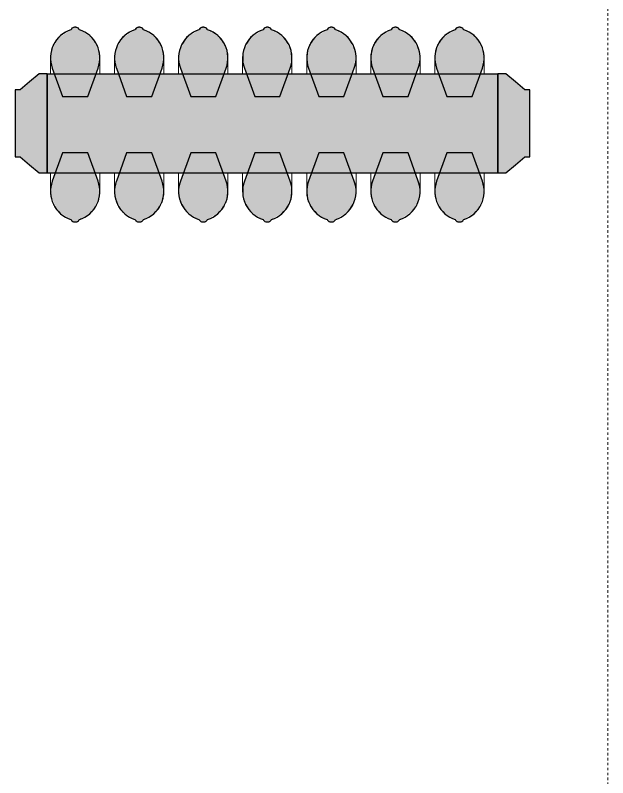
# Model space of a CAD drawing. Header units: inches. Extents: x -1287 to 1590, y -3558 to 989.
# Drawn here: x -94.86 to -64.8, y 504.33 to 542.98 of the extents above; entities that cross this region are included whole.
import ezdxf

# ---------------------------------------------------------------- set-up
doc = ezdxf.new("R2010")
doc.units = ezdxf.units.IN
doc.header["$MEASUREMENT"] = 0
doc.linetypes.add('Dash_2_', pattern=[0.25, 0.125, -0.125])
doc.layers.add('A-GENM', color=13, linetype='Continuous', lineweight=9)
doc.layers.add('G-ANNO-SYMB', color=111, linetype='Continuous', lineweight=9)

# ---------------------------------------------------------------- blocks, each defined once
blk = doc.blocks.new('Cast_Iron_Radiator_8182 - Cast_Iron_Radiator_8182-V46-1st Floor Construction')
at = {"layer": 'A-GENM'}
h = blk.add_hatch(color=7, dxfattribs=at)
h.paths.add_polyline_path([(-4.524, -3.66), (-4.589, -2.87), (-5.111, -1.435), (-6.389, -1.435), (-6.911, -2.87), (-6.976, -3.66), (-6.629, -4.372), (-5.943, -4.848), (-5.876, -4.91), (-5.713, -4.933), (-5.624, -4.91), (-5.532, -4.809), (-4.871, -4.372), (-4.645, -3.909)], flags=0)
h.paths.add_polyline_path([(-4.524, 3.66), (-4.871, 4.372), (-5.557, 4.848), (-5.624, 4.91), (-5.787, 4.933), (-5.876, 4.91), (-5.968, 4.809), (-6.629, 4.372), (-6.976, 3.66), (-6.911, 2.87), (-6.389, 1.435), (-5.111, 1.435), (-4.589, 2.87)], flags=0)
h = blk.add_hatch(color=7, dxfattribs=at)
h.paths.add_polyline_path([(-1.274, 3.66), (-1.621, 4.372), (-2.307, 4.848), (-2.374, 4.91), (-2.537, 4.933), (-2.626, 4.91), (-2.718, 4.809), (-3.379, 4.372), (-3.726, 3.66), (-3.661, 2.87), (-3.139, 1.435), (-1.861, 1.435), (-1.339, 2.87)], flags=0)
h.paths.add_polyline_path([(-1.274, -3.66), (-1.339, -2.87), (-1.861, -1.435), (-3.139, -1.435), (-3.661, -2.87), (-3.726, -3.66), (-3.379, -4.372), (-2.693, -4.848), (-2.626, -4.91), (-2.463, -4.933), (-2.374, -4.91), (-2.282, -4.809), (-1.621, -4.372), (-1.395, -3.909)], flags=0)
h = blk.add_hatch(color=7, dxfattribs=at)
h.paths.add_polyline_path([(1.976, -3.66), (1.911, -2.87), (1.389, -1.435), (0.111, -1.435), (-0.411, -2.87), (-0.476, -3.66), (-0.129, -4.372), (0.557, -4.848), (0.624, -4.91), (0.787, -4.933), (0.876, -4.91), (0.968, -4.809), (1.629, -4.372), (1.855, -3.909)], flags=0)
h.paths.add_polyline_path([(1.976, 3.66), (1.629, 4.372), (0.943, 4.848), (0.876, 4.91), (0.713, 4.933), (0.624, 4.91), (0.532, 4.809), (-0.129, 4.372), (-0.476, 3.66), (-0.411, 2.87), (0.111, 1.435), (1.389, 1.435), (1.911, 2.87)], flags=0)
h = blk.add_hatch(color=7, dxfattribs=at)
h.paths.add_polyline_path([(5.226, -3.66), (5.161, -2.87), (4.639, -1.435), (3.361, -1.435), (2.839, -2.87), (2.774, -3.66), (3.121, -4.372), (3.807, -4.848), (3.874, -4.91), (4.037, -4.933), (4.126, -4.91), (4.218, -4.809), (4.879, -4.372), (5.105, -3.909)], flags=0)
h.paths.add_polyline_path([(5.226, 3.66), (4.879, 4.372), (4.193, 4.848), (4.126, 4.91), (3.963, 4.933), (3.874, 4.91), (3.782, 4.809), (3.121, 4.372), (2.774, 3.66), (2.839, 2.87), (3.361, 1.435), (4.639, 1.435), (5.161, 2.87)], flags=0)
h = blk.add_hatch(color=7, dxfattribs=at)
h.paths.add_polyline_path([(8.476, -3.66), (8.411, -2.87), (7.889, -1.435), (6.611, -1.435), (6.089, -2.87), (6.024, -3.66), (6.371, -4.372), (7.057, -4.848), (7.124, -4.91), (7.287, -4.933), (7.376, -4.91), (7.468, -4.809), (8.129, -4.372), (8.355, -3.909)], flags=0)
h.paths.add_polyline_path([(8.476, 3.66), (8.129, 4.372), (7.443, 4.848), (7.376, 4.91), (7.213, 4.933), (7.124, 4.91), (7.032, 4.809), (6.371, 4.372), (6.024, 3.66), (6.089, 2.87), (6.611, 1.435), (7.889, 1.435), (8.411, 2.87)], flags=0)
h = blk.add_hatch(color=7, dxfattribs=at)
h.paths.add_polyline_path([(11.726, 3.66), (11.379, 4.372), (10.693, 4.848), (10.626, 4.91), (10.463, 4.933), (10.374, 4.91), (10.282, 4.809), (9.621, 4.372), (9.274, 3.66), (9.339, 2.87), (9.861, 1.435), (11.139, 1.435), (11.661, 2.87)], flags=0)
h.paths.add_polyline_path([(11.726, -3.66), (11.661, -2.87), (11.139, -1.435), (9.861, -1.435), (9.339, -2.87), (9.274, -3.66), (9.621, -4.372), (10.307, -4.848), (10.374, -4.91), (10.537, -4.933), (10.626, -4.91), (10.718, -4.809), (11.379, -4.372), (11.605, -3.909)], flags=0)
h = blk.add_hatch(color=7, dxfattribs=at)
h.paths.add_polyline_path([(14.976, -3.66), (14.911, -2.87), (14.389, -1.435), (13.111, -1.435), (12.589, -2.87), (12.524, -3.66), (12.871, -4.372), (13.557, -4.848), (13.624, -4.91), (13.787, -4.933), (13.876, -4.91), (13.968, -4.809), (14.629, -4.372), (14.855, -3.909)], flags=0)
h.paths.add_polyline_path([(14.976, 3.66), (14.629, 4.372), (13.943, 4.848), (13.876, 4.91), (13.713, 4.933), (13.624, 4.91), (13.532, 4.809), (12.871, 4.372), (12.524, 3.66), (12.589, 2.87), (13.111, 1.435), (14.389, 1.435), (14.911, 2.87)], flags=0)
for points in [[(-7.179, 2.574), (-7.584, 2.574), (-8.542, 1.77), (-8.792, 1.77), (-8.792, -1.634), (-8.542, -1.634), (-7.584, -2.438), (-7.179, -2.438)], [(15.702, -2.438), (15.702, 2.561), (-7.179, 2.561), (-7.179, -2.438), (11.735, -2.438)], [(17.314, -1.634), (17.314, 1.77), (17.064, 1.77), (16.106, 2.574), (15.702, 2.574), (15.702, -2.438), (16.106, -2.438), (17.064, -1.634)]]:
    blk.add_hatch(color=7, dxfattribs=at).paths.add_polyline_path(points, flags=0)
at = {"layer": 'A-GENM', "color": 8, "lineweight": 30}
for p, q in [((-5.943, 4.848), (-5.968, 4.809)), ((-5.713, 4.933), (-5.787, 4.933)), ((-5.532, 4.809), (-5.557, 4.848)), ((-2.693, 4.848), (-2.718, 4.809)), ((-2.463, 4.933), (-2.537, 4.933)), ((-2.282, 4.809), (-2.307, 4.848)), ((0.557, 4.848), (0.532, 4.809)), ((0.787, 4.933), (0.713, 4.933)), ((0.968, 4.809), (0.943, 4.848)), ((3.807, 4.848), (3.782, 4.809)), ((4.037, 4.933), (3.963, 4.933)), ((4.218, 4.809), (4.193, 4.848)), ((7.057, 4.848), (7.032, 4.809)), ((7.287, 4.933), (7.213, 4.933)), ((7.468, 4.809), (7.443, 4.848)), ((10.307, 4.848), (10.282, 4.809)), ((10.537, 4.933), (10.463, 4.933)), ((10.718, 4.809), (10.693, 4.848)), ((13.557, 4.848), (13.532, 4.809)), ((13.787, 4.933), (13.713, 4.933)), ((13.968, 4.809), (13.943, 4.848)), ((-6.911, 2.87), (-6.389, 1.435)), ((-5.111, 1.435), (-4.589, 2.87)), ((-3.661, 2.87), (-3.139, 1.435)), ((-1.861, 1.435), (-1.339, 2.87)), ((-0.411, 2.87), (0.111, 1.435)), ((1.389, 1.435), (1.911, 2.87)), ((2.839, 2.87), (3.361, 1.435)), ((4.639, 1.435), (5.161, 2.87)), ((6.089, 2.87), (6.611, 1.435)), ((7.889, 1.435), (8.411, 2.87)), ((9.339, 2.87), (9.861, 1.435)), ((11.139, 1.435), (11.661, 2.87)), ((12.589, 2.87), (13.111, 1.435)), ((14.389, 1.435), (14.911, 2.87)), ((-7.179, 2.574), (-7.584, 2.574)), ((-7.179, -2.438), (-7.179, 2.574)), ((15.702, 2.561), (-7.179, 2.561)), ((-7.179, 2.561), (-7.179, -2.438)), ((16.106, 2.574), (15.702, 2.574)), ((15.702, 2.574), (15.702, -2.438)), ((15.702, -2.438), (15.702, 2.561)), ((-8.542, 1.77), (-8.792, 1.77)), ((-8.792, 1.77), (-8.792, -1.634)), ((17.314, 1.77), (17.064, 1.77)), ((17.314, -1.634), (17.314, 1.77)), ((-6.389, 1.435), (-5.111, 1.435)), ((-3.139, 1.435), (-1.861, 1.435)), ((0.111, 1.435), (1.389, 1.435)), ((3.361, 1.435), (4.639, 1.435)), ((6.611, 1.435), (7.889, 1.435)), ((9.861, 1.435), (11.139, 1.435)), ((13.111, 1.435), (14.389, 1.435)), ((-6.389, -1.435), (-6.911, -2.87)), ((-5.111, -1.435), (-6.389, -1.435)), ((-4.589, -2.87), (-5.111, -1.435)), ((-3.139, -1.435), (-3.661, -2.87)), ((-1.861, -1.435), (-3.139, -1.435)), ((-1.339, -2.87), (-1.861, -1.435)), ((0.111, -1.435), (-0.411, -2.87)), ((1.389, -1.435), (0.111, -1.435)), ((1.911, -2.87), (1.389, -1.435)), ((3.361, -1.435), (2.839, -2.87)), ((4.639, -1.435), (3.361, -1.435)), ((5.161, -2.87), (4.639, -1.435)), ((6.611, -1.435), (6.089, -2.87)), ((7.889, -1.435), (6.611, -1.435)), ((8.411, -2.87), (7.889, -1.435)), ((9.861, -1.435), (9.339, -2.87)), ((11.139, -1.435), (9.861, -1.435)), ((11.661, -2.87), (11.139, -1.435)), ((13.111, -1.435), (12.589, -2.87)), ((14.389, -1.435), (13.111, -1.435)), ((14.911, -2.87), (14.389, -1.435)), ((-8.792, -1.634), (-8.542, -1.634)), ((17.064, -1.634), (17.314, -1.634)), ((-7.584, -2.438), (-7.179, -2.438)), ((-7.179, -2.438), (15.702, -2.438)), ((15.702, -2.438), (16.106, -2.438)), ((-5.968, -4.809), (-5.943, -4.848)), ((-5.787, -4.933), (-5.713, -4.933)), ((-5.557, -4.848), (-5.532, -4.809)), ((-2.718, -4.809), (-2.693, -4.848)), ((-2.537, -4.933), (-2.463, -4.933)), ((-2.307, -4.848), (-2.282, -4.809)), ((0.532, -4.809), (0.557, -4.848)), ((0.713, -4.933), (0.787, -4.933)), ((0.943, -4.848), (0.968, -4.809)), ((3.782, -4.809), (3.807, -4.848)), ((3.963, -4.933), (4.037, -4.933)), ((4.193, -4.848), (4.218, -4.809)), ((7.032, -4.809), (7.057, -4.848)), ((7.213, -4.933), (7.287, -4.933)), ((7.443, -4.848), (7.468, -4.809)), ((10.282, -4.809), (10.307, -4.848)), ((10.463, -4.933), (10.537, -4.933)), ((10.693, -4.848), (10.718, -4.809)), ((13.532, -4.809), (13.557, -4.848)), ((13.713, -4.933), (13.787, -4.933)), ((13.943, -4.848), (13.968, -4.809))]:
    blk.add_line(p, q, dxfattribs=at)
at = {"layer": 'A-GENM', "flags": 128}
for points in [[(-7.002, 3.383), (-7.001, 3.443), (-6.997, 3.503), (-6.991, 3.563), (-6.983, 3.622), (-6.972, 3.681), (-6.959, 3.74), (-6.943, 3.798), (-6.926, 3.855), (-6.906, 3.911), (-6.883, 3.967), (-6.859, 4.022), (-6.832, 4.076), (-6.804, 4.128), (-6.773, 4.18), (-6.74, 4.23), (-6.705, 4.279), (-6.668, 4.326), (-6.63, 4.372), (-6.589, 4.416), (-6.547, 4.459), (-6.503, 4.5), (-6.458, 4.539), (-6.411, 4.576), (-6.362, 4.612), (-6.312, 4.645), (-6.261, 4.677), (-6.209, 4.706), (-6.155, 4.733), (-6.101, 4.758), (-6.045, 4.781), (-5.989, 4.802), (-5.968, 4.809)], [(-5.943, 4.848), (-5.938, 4.854), (-5.934, 4.86), (-5.929, 4.866), (-5.925, 4.872), (-5.919, 4.877), (-5.914, 4.882), (-5.909, 4.887), (-5.903, 4.892), (-5.897, 4.896), (-5.891, 4.901), (-5.885, 4.905), (-5.878, 4.909), (-5.872, 4.912), (-5.865, 4.915), (-5.858, 4.918), (-5.851, 4.921), (-5.844, 4.924), (-5.837, 4.926), (-5.83, 4.928), (-5.823, 4.929), (-5.816, 4.93), (-5.808, 4.931), (-5.801, 4.932), (-5.793, 4.933), (-5.787, 4.933)], [(-5.713, 4.933), (-5.706, 4.932), (-5.698, 4.932), (-5.691, 4.931), (-5.683, 4.93), (-5.676, 4.929), (-5.669, 4.927), (-5.662, 4.925), (-5.655, 4.923), (-5.648, 4.921), (-5.641, 4.918), (-5.634, 4.915), (-5.627, 4.912), (-5.621, 4.908), (-5.614, 4.904), (-5.608, 4.9), (-5.602, 4.896), (-5.596, 4.891), (-5.591, 4.887), (-5.585, 4.882), (-5.58, 4.876), (-5.575, 4.871), (-5.57, 4.865), (-5.565, 4.859), (-5.561, 4.854), (-5.557, 4.848)], [(-5.532, 4.809), (-5.475, 4.789), (-5.419, 4.767), (-5.365, 4.743), (-5.311, 4.716), (-5.258, 4.688), (-5.206, 4.657), (-5.156, 4.624), (-5.107, 4.59), (-5.059, 4.553), (-5.013, 4.515), (-4.969, 4.474), (-4.926, 4.432), (-4.885, 4.389), (-4.846, 4.343), (-4.808, 4.296), (-4.773, 4.248), (-4.739, 4.198), (-4.707, 4.147), (-4.678, 4.095), (-4.651, 4.042), (-4.625, 3.987), (-4.602, 3.932), (-4.581, 3.876), (-4.563, 3.819), (-4.547, 3.761), (-4.533, 3.703), (-4.521, 3.644), (-4.512, 3.585), (-4.505, 3.525), (-4.5, 3.465), (-4.498, 3.405), (-4.498, 3.383)], [(-3.752, 3.383), (-3.751, 3.443), (-3.747, 3.503), (-3.741, 3.563), (-3.733, 3.622), (-3.722, 3.681), (-3.709, 3.74), (-3.693, 3.798), (-3.676, 3.855), (-3.656, 3.911), (-3.633, 3.967), (-3.609, 4.022), (-3.582, 4.076), (-3.554, 4.128), (-3.523, 4.18), (-3.49, 4.23), (-3.455, 4.279), (-3.418, 4.326), (-3.38, 4.372), (-3.339, 4.416), (-3.297, 4.459), (-3.253, 4.5), (-3.208, 4.539), (-3.161, 4.576), (-3.112, 4.612), (-3.062, 4.645), (-3.011, 4.677), (-2.959, 4.706), (-2.905, 4.733), (-2.851, 4.758), (-2.795, 4.781), (-2.739, 4.802), (-2.718, 4.809)], [(-2.693, 4.848), (-2.688, 4.854), (-2.684, 4.86), (-2.679, 4.866), (-2.675, 4.872), (-2.669, 4.877), (-2.664, 4.882), (-2.659, 4.887), (-2.653, 4.892), (-2.647, 4.896), (-2.641, 4.901), (-2.635, 4.905), (-2.628, 4.909), (-2.622, 4.912), (-2.615, 4.915), (-2.608, 4.918), (-2.601, 4.921), (-2.594, 4.924), (-2.587, 4.926), (-2.58, 4.928), (-2.573, 4.929), (-2.566, 4.93), (-2.558, 4.931), (-2.551, 4.932), (-2.543, 4.933), (-2.537, 4.933)], [(-2.463, 4.933), (-2.456, 4.932), (-2.448, 4.932), (-2.441, 4.931), (-2.433, 4.93), (-2.426, 4.929), (-2.419, 4.927), (-2.412, 4.925), (-2.405, 4.923), (-2.398, 4.921), (-2.391, 4.918), (-2.384, 4.915), (-2.377, 4.912), (-2.371, 4.908), (-2.364, 4.904), (-2.358, 4.9), (-2.352, 4.896), (-2.346, 4.891), (-2.341, 4.887), (-2.335, 4.882), (-2.33, 4.876), (-2.325, 4.871), (-2.32, 4.865), (-2.315, 4.859), (-2.311, 4.854), (-2.307, 4.848)], [(-2.282, 4.809), (-2.225, 4.789), (-2.169, 4.767), (-2.115, 4.743), (-2.061, 4.716), (-2.008, 4.688), (-1.956, 4.657), (-1.906, 4.624), (-1.857, 4.59), (-1.809, 4.553), (-1.763, 4.515), (-1.719, 4.474), (-1.676, 4.432), (-1.635, 4.389), (-1.596, 4.343), (-1.558, 4.296), (-1.523, 4.248), (-1.489, 4.198), (-1.457, 4.147), (-1.428, 4.095), (-1.401, 4.042), (-1.375, 3.987), (-1.352, 3.932), (-1.331, 3.876), (-1.313, 3.819), (-1.297, 3.761), (-1.283, 3.703), (-1.271, 3.644), (-1.262, 3.585), (-1.255, 3.525), (-1.25, 3.465), (-1.248, 3.405), (-1.248, 3.383)], [(-0.502, 3.383), (-0.501, 3.443), (-0.497, 3.503), (-0.491, 3.563), (-0.483, 3.622), (-0.472, 3.681), (-0.459, 3.74), (-0.443, 3.798), (-0.426, 3.855), (-0.406, 3.911), (-0.383, 3.967), (-0.359, 4.022), (-0.332, 4.076), (-0.304, 4.128), (-0.273, 4.18), (-0.24, 4.23), (-0.205, 4.279), (-0.168, 4.326), (-0.13, 4.372), (-0.089, 4.416), (-0.047, 4.459), (-0.003, 4.5), (0.042, 4.539), (0.089, 4.576), (0.138, 4.612), (0.188, 4.645), (0.239, 4.677), (0.291, 4.706), (0.345, 4.733), (0.399, 4.758), (0.455, 4.781), (0.511, 4.802), (0.532, 4.809)], [(0.557, 4.848), (0.562, 4.854), (0.566, 4.86), (0.571, 4.866), (0.575, 4.872), (0.581, 4.877), (0.586, 4.882), (0.591, 4.887), (0.597, 4.892), (0.603, 4.896), (0.609, 4.901), (0.615, 4.905), (0.622, 4.909), (0.628, 4.912), (0.635, 4.915), (0.642, 4.918), (0.649, 4.921), (0.656, 4.924), (0.663, 4.926), (0.67, 4.928), (0.677, 4.929), (0.684, 4.93), (0.692, 4.931), (0.699, 4.932), (0.707, 4.933), (0.713, 4.933)], [(0.787, 4.933), (0.794, 4.932), (0.802, 4.932), (0.809, 4.931), (0.817, 4.93), (0.824, 4.929), (0.831, 4.927), (0.838, 4.925), (0.845, 4.923), (0.852, 4.921), (0.859, 4.918), (0.866, 4.915), (0.873, 4.912), (0.879, 4.908), (0.886, 4.904), (0.892, 4.9), (0.898, 4.896), (0.904, 4.891), (0.909, 4.887), (0.915, 4.882), (0.92, 4.876), (0.925, 4.871), (0.93, 4.865), (0.935, 4.859), (0.939, 4.854), (0.943, 4.848)], [(0.968, 4.809), (1.025, 4.789), (1.081, 4.767), (1.135, 4.743), (1.189, 4.716), (1.242, 4.688), (1.294, 4.657), (1.344, 4.624), (1.393, 4.59), (1.441, 4.553), (1.487, 4.515), (1.531, 4.474), (1.574, 4.432), (1.615, 4.389), (1.654, 4.343), (1.692, 4.296), (1.727, 4.248), (1.761, 4.198), (1.793, 4.147), (1.822, 4.095), (1.849, 4.042), (1.875, 3.987), (1.898, 3.932), (1.919, 3.876), (1.937, 3.819), (1.953, 3.761), (1.967, 3.703), (1.979, 3.644), (1.988, 3.585), (1.995, 3.525), (2, 3.465), (2.002, 3.405), (2.002, 3.383)], [(2.748, 3.383), (2.749, 3.443), (2.753, 3.503), (2.759, 3.563), (2.767, 3.622), (2.778, 3.681), (2.791, 3.74), (2.807, 3.798), (2.824, 3.855), (2.844, 3.911), (2.867, 3.967), (2.891, 4.022), (2.918, 4.076), (2.946, 4.128), (2.977, 4.18), (3.01, 4.23), (3.045, 4.279), (3.082, 4.326), (3.12, 4.372), (3.161, 4.416), (3.203, 4.459), (3.247, 4.5), (3.292, 4.539), (3.339, 4.576), (3.388, 4.612), (3.438, 4.645), (3.489, 4.677), (3.541, 4.706), (3.595, 4.733), (3.649, 4.758), (3.705, 4.781), (3.761, 4.802), (3.782, 4.809)], [(3.807, 4.848), (3.812, 4.854), (3.816, 4.86), (3.821, 4.866), (3.825, 4.872), (3.831, 4.877), (3.836, 4.882), (3.841, 4.887), (3.847, 4.892), (3.853, 4.896), (3.859, 4.901), (3.865, 4.905), (3.872, 4.909), (3.878, 4.912), (3.885, 4.915), (3.892, 4.918), (3.899, 4.921), (3.906, 4.924), (3.913, 4.926), (3.92, 4.928), (3.927, 4.929), (3.934, 4.93), (3.942, 4.931), (3.949, 4.932), (3.957, 4.933), (3.963, 4.933)], [(4.037, 4.933), (4.044, 4.932), (4.052, 4.932), (4.059, 4.931), (4.067, 4.93), (4.074, 4.929), (4.081, 4.927), (4.088, 4.925), (4.095, 4.923), (4.102, 4.921), (4.109, 4.918), (4.116, 4.915), (4.123, 4.912), (4.129, 4.908), (4.136, 4.904), (4.142, 4.9), (4.148, 4.896), (4.154, 4.891), (4.159, 4.887), (4.165, 4.882), (4.17, 4.876), (4.175, 4.871), (4.18, 4.865), (4.185, 4.859), (4.189, 4.854), (4.193, 4.848)], [(4.218, 4.809), (4.275, 4.789), (4.331, 4.767), (4.385, 4.743), (4.439, 4.716), (4.492, 4.688), (4.544, 4.657), (4.594, 4.624), (4.643, 4.59), (4.691, 4.553), (4.737, 4.515), (4.781, 4.474), (4.824, 4.432), (4.865, 4.389), (4.904, 4.343), (4.942, 4.296), (4.977, 4.248), (5.011, 4.198), (5.043, 4.147), (5.072, 4.095), (5.099, 4.042), (5.125, 3.987), (5.148, 3.932), (5.169, 3.876), (5.187, 3.819), (5.203, 3.761), (5.217, 3.703), (5.229, 3.644), (5.238, 3.585), (5.245, 3.525), (5.25, 3.465), (5.252, 3.405), (5.252, 3.383)], [(5.998, 3.383), (5.999, 3.443), (6.003, 3.503), (6.009, 3.563), (6.017, 3.622), (6.028, 3.681), (6.041, 3.74), (6.057, 3.798), (6.074, 3.855), (6.094, 3.911), (6.117, 3.967), (6.141, 4.022), (6.168, 4.076), (6.196, 4.128), (6.227, 4.18), (6.26, 4.23), (6.295, 4.279), (6.332, 4.326), (6.37, 4.372), (6.411, 4.416), (6.453, 4.459), (6.497, 4.5), (6.542, 4.539), (6.589, 4.576), (6.638, 4.612), (6.688, 4.645), (6.739, 4.677), (6.791, 4.706), (6.845, 4.733), (6.899, 4.758), (6.955, 4.781), (7.011, 4.802), (7.032, 4.809)], [(7.057, 4.848), (7.062, 4.854), (7.066, 4.86), (7.071, 4.866), (7.075, 4.872), (7.081, 4.877), (7.086, 4.882), (7.091, 4.887), (7.097, 4.892), (7.103, 4.896), (7.109, 4.901), (7.115, 4.905), (7.122, 4.909), (7.128, 4.912), (7.135, 4.915), (7.142, 4.918), (7.149, 4.921), (7.156, 4.924), (7.163, 4.926), (7.17, 4.928), (7.177, 4.929), (7.184, 4.93), (7.192, 4.931), (7.199, 4.932), (7.207, 4.933), (7.213, 4.933)], [(7.287, 4.933), (7.294, 4.932), (7.302, 4.932), (7.309, 4.931), (7.317, 4.93), (7.324, 4.929), (7.331, 4.927), (7.338, 4.925), (7.345, 4.923), (7.352, 4.921), (7.359, 4.918), (7.366, 4.915), (7.373, 4.912), (7.379, 4.908), (7.386, 4.904), (7.392, 4.9), (7.398, 4.896), (7.404, 4.891), (7.409, 4.887), (7.415, 4.882), (7.42, 4.876), (7.425, 4.871), (7.43, 4.865), (7.435, 4.859), (7.439, 4.854), (7.443, 4.848)], [(7.468, 4.809), (7.525, 4.789), (7.581, 4.767), (7.635, 4.743), (7.689, 4.716), (7.742, 4.688), (7.794, 4.657), (7.844, 4.624), (7.893, 4.59), (7.941, 4.553), (7.987, 4.515), (8.031, 4.474), (8.074, 4.432), (8.115, 4.389), (8.154, 4.343), (8.192, 4.296), (8.227, 4.248), (8.261, 4.198), (8.293, 4.147), (8.322, 4.095), (8.349, 4.042), (8.375, 3.987), (8.398, 3.932), (8.419, 3.876), (8.437, 3.819), (8.453, 3.761), (8.467, 3.703), (8.479, 3.644), (8.488, 3.585), (8.495, 3.525), (8.5, 3.465), (8.502, 3.405), (8.502, 3.383)], [(9.248, 3.383), (9.249, 3.443), (9.253, 3.503), (9.259, 3.563), (9.267, 3.622), (9.278, 3.681), (9.291, 3.74), (9.307, 3.798), (9.324, 3.855), (9.344, 3.911), (9.367, 3.967), (9.391, 4.022), (9.418, 4.076), (9.446, 4.128), (9.477, 4.18), (9.51, 4.23), (9.545, 4.279), (9.582, 4.326), (9.62, 4.372), (9.661, 4.416), (9.703, 4.459), (9.747, 4.5), (9.792, 4.539), (9.839, 4.576), (9.888, 4.612), (9.938, 4.645), (9.989, 4.677), (10.041, 4.706), (10.095, 4.733), (10.149, 4.758), (10.205, 4.781), (10.261, 4.802), (10.282, 4.809)], [(10.307, 4.848), (10.312, 4.854), (10.316, 4.86), (10.321, 4.866), (10.325, 4.872), (10.331, 4.877), (10.336, 4.882), (10.341, 4.887), (10.347, 4.892), (10.353, 4.896), (10.359, 4.901), (10.365, 4.905), (10.372, 4.909), (10.378, 4.912), (10.385, 4.915), (10.392, 4.918), (10.399, 4.921), (10.406, 4.924), (10.413, 4.926), (10.42, 4.928), (10.427, 4.929), (10.434, 4.93), (10.442, 4.931), (10.449, 4.932), (10.457, 4.933), (10.463, 4.933)], [(10.537, 4.933), (10.544, 4.932), (10.552, 4.932), (10.559, 4.931), (10.567, 4.93), (10.574, 4.929), (10.581, 4.927), (10.588, 4.925), (10.595, 4.923), (10.602, 4.921), (10.609, 4.918), (10.616, 4.915), (10.623, 4.912), (10.629, 4.908), (10.636, 4.904), (10.642, 4.9), (10.648, 4.896), (10.654, 4.891), (10.659, 4.887), (10.665, 4.882), (10.67, 4.876), (10.675, 4.871), (10.68, 4.865), (10.685, 4.859), (10.689, 4.854), (10.693, 4.848)], [(10.718, 4.809), (10.775, 4.789), (10.831, 4.767), (10.885, 4.743), (10.939, 4.716), (10.992, 4.688), (11.044, 4.657), (11.094, 4.624), (11.143, 4.59), (11.191, 4.553), (11.237, 4.515), (11.281, 4.474), (11.324, 4.432), (11.365, 4.389), (11.404, 4.343), (11.442, 4.296), (11.477, 4.248), (11.511, 4.198), (11.543, 4.147), (11.572, 4.095), (11.599, 4.042), (11.625, 3.987), (11.648, 3.932), (11.669, 3.876), (11.687, 3.819), (11.703, 3.761), (11.717, 3.703), (11.729, 3.644), (11.738, 3.585), (11.745, 3.525), (11.75, 3.465), (11.752, 3.405), (11.752, 3.383)], [(12.498, 3.383), (12.499, 3.443), (12.503, 3.503), (12.509, 3.563), (12.517, 3.622), (12.528, 3.681), (12.541, 3.74), (12.557, 3.798), (12.574, 3.855), (12.594, 3.911), (12.617, 3.967), (12.641, 4.022), (12.668, 4.076), (12.696, 4.128), (12.727, 4.18), (12.76, 4.23), (12.795, 4.279), (12.832, 4.326), (12.87, 4.372), (12.911, 4.416), (12.953, 4.459), (12.997, 4.5), (13.042, 4.539), (13.089, 4.576), (13.138, 4.612), (13.188, 4.645), (13.239, 4.677), (13.291, 4.706), (13.345, 4.733), (13.399, 4.758), (13.455, 4.781), (13.511, 4.802), (13.532, 4.809)], [(13.557, 4.848), (13.562, 4.854), (13.566, 4.86), (13.571, 4.866), (13.575, 4.872), (13.581, 4.877), (13.586, 4.882), (13.591, 4.887), (13.597, 4.892), (13.603, 4.896), (13.609, 4.901), (13.615, 4.905), (13.622, 4.909), (13.628, 4.912), (13.635, 4.915), (13.642, 4.918), (13.649, 4.921), (13.656, 4.924), (13.663, 4.926), (13.67, 4.928), (13.677, 4.929), (13.684, 4.93), (13.692, 4.931), (13.699, 4.932), (13.707, 4.933), (13.713, 4.933)], [(13.787, 4.933), (13.794, 4.932), (13.802, 4.932), (13.809, 4.931), (13.817, 4.93), (13.824, 4.929), (13.831, 4.927), (13.838, 4.925), (13.845, 4.923), (13.852, 4.921), (13.859, 4.918), (13.866, 4.915), (13.873, 4.912), (13.879, 4.908), (13.886, 4.904), (13.892, 4.9), (13.898, 4.896), (13.904, 4.891), (13.909, 4.887), (13.915, 4.882), (13.92, 4.876), (13.925, 4.871), (13.93, 4.865), (13.935, 4.859), (13.939, 4.854), (13.943, 4.848)], [(13.968, 4.809), (14.025, 4.789), (14.081, 4.767), (14.135, 4.743), (14.189, 4.716), (14.242, 4.688), (14.294, 4.657), (14.344, 4.624), (14.393, 4.59), (14.441, 4.553), (14.487, 4.515), (14.531, 4.474), (14.574, 4.432), (14.615, 4.389), (14.654, 4.343), (14.692, 4.296), (14.727, 4.248), (14.761, 4.198), (14.793, 4.147), (14.822, 4.095), (14.849, 4.042), (14.875, 3.987), (14.898, 3.932), (14.919, 3.876), (14.937, 3.819), (14.953, 3.761), (14.967, 3.703), (14.979, 3.644), (14.988, 3.585), (14.995, 3.525), (15, 3.465), (15.002, 3.405), (15.002, 3.383)], [(-7.002, 2.571), (-7.002, 2.642), (-7.002, 2.71), (-7.002, 2.775), (-7.002, 2.837), (-7.002, 2.896), (-7.002, 2.952), (-7.002, 3.005), (-7.002, 3.055), (-7.002, 3.102), (-7.002, 3.145), (-7.002, 3.185), (-7.002, 3.221), (-7.002, 3.254), (-7.002, 3.283), (-7.002, 3.309), (-7.002, 3.33), (-7.002, 3.348), (-7.002, 3.363), (-7.002, 3.373), (-7.002, 3.38), (-7.002, 3.383), (-7.002, 3.383)], [(-4.498, 3.383), (-4.498, 3.381), (-4.498, 3.375), (-4.498, 3.366), (-4.498, 3.353), (-4.498, 3.336), (-4.498, 3.315), (-4.498, 3.29), (-4.498, 3.262), (-4.498, 3.23), (-4.498, 3.195), (-4.498, 3.156), (-4.498, 3.114), (-4.498, 3.068), (-4.498, 3.019), (-4.498, 2.967), (-4.498, 2.911), (-4.498, 2.853), (-4.498, 2.792), (-4.498, 2.727), (-4.498, 2.66), (-4.498, 2.591), (-4.498, 2.561)], [(-3.752, 2.571), (-3.752, 2.642), (-3.752, 2.71), (-3.752, 2.775), (-3.752, 2.837), (-3.752, 2.896), (-3.752, 2.952), (-3.752, 3.005), (-3.752, 3.055), (-3.752, 3.102), (-3.752, 3.145), (-3.752, 3.185), (-3.752, 3.221), (-3.752, 3.254), (-3.752, 3.283), (-3.752, 3.309), (-3.752, 3.33), (-3.752, 3.348), (-3.752, 3.363), (-3.752, 3.373), (-3.752, 3.38), (-3.752, 3.383), (-3.752, 3.383)], [(-1.248, 3.383), (-1.248, 3.381), (-1.248, 3.375), (-1.248, 3.366), (-1.248, 3.353), (-1.248, 3.336), (-1.248, 3.315), (-1.248, 3.29), (-1.248, 3.262), (-1.248, 3.23), (-1.248, 3.195), (-1.248, 3.156), (-1.248, 3.114), (-1.248, 3.068), (-1.248, 3.019), (-1.248, 2.967), (-1.248, 2.911), (-1.248, 2.853), (-1.248, 2.792), (-1.248, 2.727), (-1.248, 2.66), (-1.248, 2.591), (-1.248, 2.561)], [(-0.502, 2.571), (-0.502, 2.642), (-0.502, 2.71), (-0.502, 2.775), (-0.502, 2.837), (-0.502, 2.896), (-0.502, 2.952), (-0.502, 3.005), (-0.502, 3.055), (-0.502, 3.102), (-0.502, 3.145), (-0.502, 3.185), (-0.502, 3.221), (-0.502, 3.254), (-0.502, 3.283), (-0.502, 3.309), (-0.502, 3.33), (-0.502, 3.348), (-0.502, 3.363), (-0.502, 3.373), (-0.502, 3.38), (-0.502, 3.383), (-0.502, 3.383)], [(2.002, 3.383), (2.002, 3.381), (2.002, 3.375), (2.002, 3.366), (2.002, 3.353), (2.002, 3.336), (2.002, 3.315), (2.002, 3.29), (2.002, 3.262), (2.002, 3.23), (2.002, 3.195), (2.002, 3.156), (2.002, 3.114), (2.002, 3.068), (2.002, 3.019), (2.002, 2.967), (2.002, 2.911), (2.002, 2.853), (2.002, 2.792), (2.002, 2.727), (2.002, 2.66), (2.002, 2.591), (2.002, 2.561)], [(2.748, 2.571), (2.748, 2.642), (2.748, 2.71), (2.748, 2.775), (2.748, 2.837), (2.748, 2.896), (2.748, 2.952), (2.748, 3.005), (2.748, 3.055), (2.748, 3.102), (2.748, 3.145), (2.748, 3.185), (2.748, 3.221), (2.748, 3.254), (2.748, 3.283), (2.748, 3.309), (2.748, 3.33), (2.748, 3.348), (2.748, 3.363), (2.748, 3.373), (2.748, 3.38), (2.748, 3.383), (2.748, 3.383)], [(5.252, 3.383), (5.252, 3.381), (5.252, 3.375), (5.252, 3.366), (5.252, 3.353), (5.252, 3.336), (5.252, 3.315), (5.252, 3.29), (5.252, 3.262), (5.252, 3.23), (5.252, 3.195), (5.252, 3.156), (5.252, 3.114), (5.252, 3.068), (5.252, 3.019), (5.252, 2.967), (5.252, 2.911), (5.252, 2.853), (5.252, 2.792), (5.252, 2.727), (5.252, 2.66), (5.252, 2.591), (5.252, 2.561)], [(5.998, 2.571), (5.998, 2.642), (5.998, 2.71), (5.998, 2.775), (5.998, 2.837), (5.998, 2.896), (5.998, 2.952), (5.998, 3.005), (5.998, 3.055), (5.998, 3.102), (5.998, 3.145), (5.998, 3.185), (5.998, 3.221), (5.998, 3.254), (5.998, 3.283), (5.998, 3.309), (5.998, 3.33), (5.998, 3.348), (5.998, 3.363), (5.998, 3.373), (5.998, 3.38), (5.998, 3.383), (5.998, 3.383)], [(8.502, 3.383), (8.502, 3.381), (8.502, 3.375), (8.502, 3.366), (8.502, 3.353), (8.502, 3.336), (8.502, 3.315), (8.502, 3.29), (8.502, 3.262), (8.502, 3.23), (8.502, 3.195), (8.502, 3.156), (8.502, 3.114), (8.502, 3.068), (8.502, 3.019), (8.502, 2.967), (8.502, 2.911), (8.502, 2.853), (8.502, 2.792), (8.502, 2.727), (8.502, 2.66), (8.502, 2.591), (8.502, 2.561)], [(9.248, 2.571), (9.248, 2.642), (9.248, 2.71), (9.248, 2.775), (9.248, 2.837), (9.248, 2.896), (9.248, 2.952), (9.248, 3.005), (9.248, 3.055), (9.248, 3.102), (9.248, 3.145), (9.248, 3.185), (9.248, 3.221), (9.248, 3.254), (9.248, 3.283), (9.248, 3.309), (9.248, 3.33), (9.248, 3.348), (9.248, 3.363), (9.248, 3.373), (9.248, 3.38), (9.248, 3.383), (9.248, 3.383)], [(11.752, 3.383), (11.752, 3.381), (11.752, 3.375), (11.752, 3.366), (11.752, 3.353), (11.752, 3.336), (11.752, 3.315), (11.752, 3.29), (11.752, 3.262), (11.752, 3.23), (11.752, 3.195), (11.752, 3.156), (11.752, 3.114), (11.752, 3.068), (11.752, 3.019), (11.752, 2.967), (11.752, 2.911), (11.752, 2.853), (11.752, 2.792), (11.752, 2.727), (11.752, 2.66), (11.752, 2.591), (11.752, 2.561)], [(12.498, 2.571), (12.498, 2.642), (12.498, 2.71), (12.498, 2.775), (12.498, 2.837), (12.498, 2.896), (12.498, 2.952), (12.498, 3.005), (12.498, 3.055), (12.498, 3.102), (12.498, 3.145), (12.498, 3.185), (12.498, 3.221), (12.498, 3.254), (12.498, 3.283), (12.498, 3.309), (12.498, 3.33), (12.498, 3.348), (12.498, 3.363), (12.498, 3.373), (12.498, 3.38), (12.498, 3.383), (12.498, 3.383)], [(15.002, 3.383), (15.002, 3.381), (15.002, 3.375), (15.002, 3.366), (15.002, 3.353), (15.002, 3.336), (15.002, 3.315), (15.002, 3.29), (15.002, 3.262), (15.002, 3.23), (15.002, 3.195), (15.002, 3.156), (15.002, 3.114), (15.002, 3.068), (15.002, 3.019), (15.002, 2.967), (15.002, 2.911), (15.002, 2.853), (15.002, 2.792), (15.002, 2.727), (15.002, 2.66), (15.002, 2.591), (15.002, 2.561)], [(-7.002, -3.383), (-7.002, -3.381), (-7.002, -3.375), (-7.002, -3.366), (-7.002, -3.353), (-7.002, -3.336), (-7.002, -3.315), (-7.002, -3.29), (-7.002, -3.262), (-7.002, -3.23), (-7.002, -3.195), (-7.002, -3.156), (-7.002, -3.114), (-7.002, -3.068), (-7.002, -3.019), (-7.002, -2.967), (-7.002, -2.911), (-7.002, -2.853), (-7.002, -2.792), (-7.002, -2.727), (-7.002, -2.66), (-7.002, -2.591), (-7.002, -2.518), (-7.002, -2.444)], [(-4.498, -2.438), (-4.498, -2.498), (-4.498, -2.571), (-4.498, -2.642), (-4.498, -2.71), (-4.498, -2.775), (-4.498, -2.837), (-4.498, -2.896), (-4.498, -2.952), (-4.498, -3.005), (-4.498, -3.055), (-4.498, -3.102), (-4.498, -3.145), (-4.498, -3.185), (-4.498, -3.221), (-4.498, -3.254), (-4.498, -3.283), (-4.498, -3.309), (-4.498, -3.33), (-4.498, -3.348), (-4.498, -3.363), (-4.498, -3.373), (-4.498, -3.38), (-4.498, -3.383), (-4.498, -3.383)], [(-3.752, -3.383), (-3.752, -3.381), (-3.752, -3.375), (-3.752, -3.366), (-3.752, -3.353), (-3.752, -3.336), (-3.752, -3.315), (-3.752, -3.29), (-3.752, -3.262), (-3.752, -3.23), (-3.752, -3.195), (-3.752, -3.156), (-3.752, -3.114), (-3.752, -3.068), (-3.752, -3.019), (-3.752, -2.967), (-3.752, -2.911), (-3.752, -2.853), (-3.752, -2.792), (-3.752, -2.727), (-3.752, -2.66), (-3.752, -2.591), (-3.752, -2.518), (-3.752, -2.444)], [(-1.248, -2.438), (-1.248, -2.498), (-1.248, -2.571), (-1.248, -2.642), (-1.248, -2.71), (-1.248, -2.775), (-1.248, -2.837), (-1.248, -2.896), (-1.248, -2.952), (-1.248, -3.005), (-1.248, -3.055), (-1.248, -3.102), (-1.248, -3.145), (-1.248, -3.185), (-1.248, -3.221), (-1.248, -3.254), (-1.248, -3.283), (-1.248, -3.309), (-1.248, -3.33), (-1.248, -3.348), (-1.248, -3.363), (-1.248, -3.373), (-1.248, -3.38), (-1.248, -3.383), (-1.248, -3.383)], [(-0.502, -3.383), (-0.502, -3.381), (-0.502, -3.375), (-0.502, -3.366), (-0.502, -3.353), (-0.502, -3.336), (-0.502, -3.315), (-0.502, -3.29), (-0.502, -3.262), (-0.502, -3.23), (-0.502, -3.195), (-0.502, -3.156), (-0.502, -3.114), (-0.502, -3.068), (-0.502, -3.019), (-0.502, -2.967), (-0.502, -2.911), (-0.502, -2.853), (-0.502, -2.792), (-0.502, -2.727), (-0.502, -2.66), (-0.502, -2.591), (-0.502, -2.518), (-0.502, -2.444)], [(2.002, -2.438), (2.002, -2.498), (2.002, -2.571), (2.002, -2.642), (2.002, -2.71), (2.002, -2.775), (2.002, -2.837), (2.002, -2.896), (2.002, -2.952), (2.002, -3.005), (2.002, -3.055), (2.002, -3.102), (2.002, -3.145), (2.002, -3.185), (2.002, -3.221), (2.002, -3.254), (2.002, -3.283), (2.002, -3.309), (2.002, -3.33), (2.002, -3.348), (2.002, -3.363), (2.002, -3.373), (2.002, -3.38), (2.002, -3.383), (2.002, -3.383)], [(2.748, -3.383), (2.748, -3.381), (2.748, -3.375), (2.748, -3.366), (2.748, -3.353), (2.748, -3.336), (2.748, -3.315), (2.748, -3.29), (2.748, -3.262), (2.748, -3.23), (2.748, -3.195), (2.748, -3.156), (2.748, -3.114), (2.748, -3.068), (2.748, -3.019), (2.748, -2.967), (2.748, -2.911), (2.748, -2.853), (2.748, -2.792), (2.748, -2.727), (2.748, -2.66), (2.748, -2.591), (2.748, -2.518), (2.748, -2.444)], [(5.252, -2.438), (5.252, -2.498), (5.252, -2.571), (5.252, -2.642), (5.252, -2.71), (5.252, -2.775), (5.252, -2.837), (5.252, -2.896), (5.252, -2.952), (5.252, -3.005), (5.252, -3.055), (5.252, -3.102), (5.252, -3.145), (5.252, -3.185), (5.252, -3.221), (5.252, -3.254), (5.252, -3.283), (5.252, -3.309), (5.252, -3.33), (5.252, -3.348), (5.252, -3.363), (5.252, -3.373), (5.252, -3.38), (5.252, -3.383), (5.252, -3.383)], [(5.998, -3.383), (5.998, -3.381), (5.998, -3.375), (5.998, -3.366), (5.998, -3.353), (5.998, -3.336), (5.998, -3.315), (5.998, -3.29), (5.998, -3.262), (5.998, -3.23), (5.998, -3.195), (5.998, -3.156), (5.998, -3.114), (5.998, -3.068), (5.998, -3.019), (5.998, -2.967), (5.998, -2.911), (5.998, -2.853), (5.998, -2.792), (5.998, -2.727), (5.998, -2.66), (5.998, -2.591), (5.998, -2.518), (5.998, -2.444)], [(8.502, -2.438), (8.502, -2.498), (8.502, -2.571), (8.502, -2.642), (8.502, -2.71), (8.502, -2.775), (8.502, -2.837), (8.502, -2.896), (8.502, -2.952), (8.502, -3.005), (8.502, -3.055), (8.502, -3.102), (8.502, -3.145), (8.502, -3.185), (8.502, -3.221), (8.502, -3.254), (8.502, -3.283), (8.502, -3.309), (8.502, -3.33), (8.502, -3.348), (8.502, -3.363), (8.502, -3.373), (8.502, -3.38), (8.502, -3.383), (8.502, -3.383)], [(9.248, -3.383), (9.248, -3.381), (9.248, -3.375), (9.248, -3.366), (9.248, -3.353), (9.248, -3.336), (9.248, -3.315), (9.248, -3.29), (9.248, -3.262), (9.248, -3.23), (9.248, -3.195), (9.248, -3.156), (9.248, -3.114), (9.248, -3.068), (9.248, -3.019), (9.248, -2.967), (9.248, -2.911), (9.248, -2.853), (9.248, -2.792), (9.248, -2.727), (9.248, -2.66), (9.248, -2.591), (9.248, -2.518), (9.248, -2.444)], [(11.752, -2.438), (11.752, -2.498), (11.752, -2.571), (11.752, -2.642), (11.752, -2.71), (11.752, -2.775), (11.752, -2.837), (11.752, -2.896), (11.752, -2.952), (11.752, -3.005), (11.752, -3.055), (11.752, -3.102), (11.752, -3.145), (11.752, -3.185), (11.752, -3.221), (11.752, -3.254), (11.752, -3.283), (11.752, -3.309), (11.752, -3.33), (11.752, -3.348), (11.752, -3.363), (11.752, -3.373), (11.752, -3.38), (11.752, -3.383), (11.752, -3.383)], [(12.498, -3.383), (12.498, -3.381), (12.498, -3.375), (12.498, -3.366), (12.498, -3.353), (12.498, -3.336), (12.498, -3.315), (12.498, -3.29), (12.498, -3.262), (12.498, -3.23), (12.498, -3.195), (12.498, -3.156), (12.498, -3.114), (12.498, -3.068), (12.498, -3.019), (12.498, -2.967), (12.498, -2.911), (12.498, -2.853), (12.498, -2.792), (12.498, -2.727), (12.498, -2.66), (12.498, -2.591), (12.498, -2.518), (12.498, -2.444)], [(15.002, -2.438), (15.002, -2.498), (15.002, -2.571), (15.002, -2.642), (15.002, -2.71), (15.002, -2.775), (15.002, -2.837), (15.002, -2.896), (15.002, -2.952), (15.002, -3.005), (15.002, -3.055), (15.002, -3.102), (15.002, -3.145), (15.002, -3.185), (15.002, -3.221), (15.002, -3.254), (15.002, -3.283), (15.002, -3.309), (15.002, -3.33), (15.002, -3.348), (15.002, -3.363), (15.002, -3.373), (15.002, -3.38), (15.002, -3.383), (15.002, -3.383)], [(-5.968, -4.809), (-6.025, -4.789), (-6.081, -4.767), (-6.135, -4.743), (-6.189, -4.716), (-6.242, -4.688), (-6.294, -4.657), (-6.344, -4.624), (-6.393, -4.59), (-6.441, -4.553), (-6.487, -4.515), (-6.531, -4.474), (-6.574, -4.432), (-6.615, -4.389), (-6.654, -4.343), (-6.692, -4.296), (-6.727, -4.248), (-6.761, -4.198), (-6.793, -4.147), (-6.822, -4.095), (-6.849, -4.042), (-6.875, -3.987), (-6.898, -3.932), (-6.919, -3.876), (-6.937, -3.819), (-6.953, -3.761), (-6.967, -3.703), (-6.979, -3.644), (-6.988, -3.585), (-6.995, -3.525), (-7, -3.465), (-7.002, -3.405), (-7.002, -3.383)], [(-4.498, -3.383), (-4.499, -3.443), (-4.503, -3.503), (-4.509, -3.563), (-4.517, -3.622), (-4.528, -3.681), (-4.541, -3.74), (-4.557, -3.798), (-4.574, -3.855), (-4.594, -3.911), (-4.617, -3.967), (-4.641, -4.022), (-4.668, -4.076), (-4.696, -4.128), (-4.727, -4.18), (-4.76, -4.23), (-4.795, -4.279), (-4.832, -4.326), (-4.87, -4.372), (-4.911, -4.416), (-4.953, -4.459), (-4.997, -4.5), (-5.042, -4.539), (-5.089, -4.576), (-5.138, -4.612), (-5.188, -4.645), (-5.239, -4.677), (-5.291, -4.706), (-5.345, -4.733), (-5.399, -4.758), (-5.455, -4.781), (-5.511, -4.802), (-5.532, -4.809)], [(-2.718, -4.809), (-2.775, -4.789), (-2.831, -4.767), (-2.885, -4.743), (-2.939, -4.716), (-2.992, -4.688), (-3.044, -4.657), (-3.094, -4.624), (-3.143, -4.59), (-3.191, -4.553), (-3.237, -4.515), (-3.281, -4.474), (-3.324, -4.432), (-3.365, -4.389), (-3.404, -4.343), (-3.442, -4.296), (-3.477, -4.248), (-3.511, -4.198), (-3.543, -4.147), (-3.572, -4.095), (-3.599, -4.042), (-3.625, -3.987), (-3.648, -3.932), (-3.669, -3.876), (-3.687, -3.819), (-3.703, -3.761), (-3.717, -3.703), (-3.729, -3.644), (-3.738, -3.585), (-3.745, -3.525), (-3.75, -3.465), (-3.752, -3.405), (-3.752, -3.383)], [(-1.248, -3.383), (-1.249, -3.443), (-1.253, -3.503), (-1.259, -3.563), (-1.267, -3.622), (-1.278, -3.681), (-1.291, -3.74), (-1.307, -3.798), (-1.324, -3.855), (-1.344, -3.911), (-1.367, -3.967), (-1.391, -4.022), (-1.418, -4.076), (-1.446, -4.128), (-1.477, -4.18), (-1.51, -4.23), (-1.545, -4.279), (-1.582, -4.326), (-1.62, -4.372), (-1.661, -4.416), (-1.703, -4.459), (-1.747, -4.5), (-1.792, -4.539), (-1.839, -4.576), (-1.888, -4.612), (-1.938, -4.645), (-1.989, -4.677), (-2.041, -4.706), (-2.095, -4.733), (-2.149, -4.758), (-2.205, -4.781), (-2.261, -4.802), (-2.282, -4.809)], [(0.532, -4.809), (0.475, -4.789), (0.419, -4.767), (0.365, -4.743), (0.311, -4.716), (0.258, -4.688), (0.206, -4.657), (0.156, -4.624), (0.107, -4.59), (0.059, -4.553), (0.013, -4.515), (-0.031, -4.474), (-0.074, -4.432), (-0.115, -4.389), (-0.154, -4.343), (-0.192, -4.296), (-0.227, -4.248), (-0.261, -4.198), (-0.293, -4.147), (-0.322, -4.095), (-0.349, -4.042), (-0.375, -3.987), (-0.398, -3.932), (-0.419, -3.876), (-0.437, -3.819), (-0.453, -3.761), (-0.467, -3.703), (-0.479, -3.644), (-0.488, -3.585), (-0.495, -3.525), (-0.5, -3.465), (-0.502, -3.405), (-0.502, -3.383)], [(2.002, -3.383), (2.001, -3.443), (1.997, -3.503), (1.991, -3.563), (1.983, -3.622), (1.972, -3.681), (1.959, -3.74), (1.943, -3.798), (1.926, -3.855), (1.906, -3.911), (1.883, -3.967), (1.859, -4.022), (1.832, -4.076), (1.804, -4.128), (1.773, -4.18), (1.74, -4.23), (1.705, -4.279), (1.668, -4.326), (1.63, -4.372), (1.589, -4.416), (1.547, -4.459), (1.503, -4.5), (1.458, -4.539), (1.411, -4.576), (1.362, -4.612), (1.312, -4.645), (1.261, -4.677), (1.209, -4.706), (1.155, -4.733), (1.101, -4.758), (1.045, -4.781), (0.989, -4.802), (0.968, -4.809)], [(3.782, -4.809), (3.725, -4.789), (3.669, -4.767), (3.615, -4.743), (3.561, -4.716), (3.508, -4.688), (3.456, -4.657), (3.406, -4.624), (3.357, -4.59), (3.309, -4.553), (3.263, -4.515), (3.219, -4.474), (3.176, -4.432), (3.135, -4.389), (3.096, -4.343), (3.058, -4.296), (3.023, -4.248), (2.989, -4.198), (2.957, -4.147), (2.928, -4.095), (2.901, -4.042), (2.875, -3.987), (2.852, -3.932), (2.831, -3.876), (2.813, -3.819), (2.797, -3.761), (2.783, -3.703), (2.771, -3.644), (2.762, -3.585), (2.755, -3.525), (2.75, -3.465), (2.748, -3.405), (2.748, -3.383)], [(5.252, -3.383), (5.251, -3.443), (5.247, -3.503), (5.241, -3.563), (5.233, -3.622), (5.222, -3.681), (5.209, -3.74), (5.193, -3.798), (5.176, -3.855), (5.156, -3.911), (5.133, -3.967), (5.109, -4.022), (5.082, -4.076), (5.054, -4.128), (5.023, -4.18), (4.99, -4.23), (4.955, -4.279), (4.918, -4.326), (4.88, -4.372), (4.839, -4.416), (4.797, -4.459), (4.753, -4.5), (4.708, -4.539), (4.661, -4.576), (4.612, -4.612), (4.562, -4.645), (4.511, -4.677), (4.459, -4.706), (4.405, -4.733), (4.351, -4.758), (4.295, -4.781), (4.239, -4.802), (4.218, -4.809)], [(7.032, -4.809), (6.975, -4.789), (6.919, -4.767), (6.865, -4.743), (6.811, -4.716), (6.758, -4.688), (6.706, -4.657), (6.656, -4.624), (6.607, -4.59), (6.559, -4.553), (6.513, -4.515), (6.469, -4.474), (6.426, -4.432), (6.385, -4.389), (6.346, -4.343), (6.308, -4.296), (6.273, -4.248), (6.239, -4.198), (6.207, -4.147), (6.178, -4.095), (6.151, -4.042), (6.125, -3.987), (6.102, -3.932), (6.081, -3.876), (6.063, -3.819), (6.047, -3.761), (6.033, -3.703), (6.021, -3.644), (6.012, -3.585), (6.005, -3.525), (6, -3.465), (5.998, -3.405), (5.998, -3.383)], [(8.502, -3.383), (8.501, -3.443), (8.497, -3.503), (8.491, -3.563), (8.483, -3.622), (8.472, -3.681), (8.459, -3.74), (8.443, -3.798), (8.426, -3.855), (8.406, -3.911), (8.383, -3.967), (8.359, -4.022), (8.332, -4.076), (8.304, -4.128), (8.273, -4.18), (8.24, -4.23), (8.205, -4.279), (8.168, -4.326), (8.13, -4.372), (8.089, -4.416), (8.047, -4.459), (8.003, -4.5), (7.958, -4.539), (7.911, -4.576), (7.862, -4.612), (7.812, -4.645), (7.761, -4.677), (7.709, -4.706), (7.655, -4.733), (7.601, -4.758), (7.545, -4.781), (7.489, -4.802), (7.468, -4.809)], [(10.282, -4.809), (10.225, -4.789), (10.169, -4.767), (10.115, -4.743), (10.061, -4.716), (10.008, -4.688), (9.956, -4.657), (9.906, -4.624), (9.857, -4.59), (9.809, -4.553), (9.763, -4.515), (9.719, -4.474), (9.676, -4.432), (9.635, -4.389), (9.596, -4.343), (9.558, -4.296), (9.523, -4.248), (9.489, -4.198), (9.457, -4.147), (9.428, -4.095), (9.401, -4.042), (9.375, -3.987), (9.352, -3.932), (9.331, -3.876), (9.313, -3.819), (9.297, -3.761), (9.283, -3.703), (9.271, -3.644), (9.262, -3.585), (9.255, -3.525), (9.25, -3.465), (9.248, -3.405), (9.248, -3.383)], [(11.752, -3.383), (11.751, -3.443), (11.747, -3.503), (11.741, -3.563), (11.733, -3.622), (11.722, -3.681), (11.709, -3.74), (11.693, -3.798), (11.676, -3.855), (11.656, -3.911), (11.633, -3.967), (11.609, -4.022), (11.582, -4.076), (11.554, -4.128), (11.523, -4.18), (11.49, -4.23), (11.455, -4.279), (11.418, -4.326), (11.38, -4.372), (11.339, -4.416), (11.297, -4.459), (11.253, -4.5), (11.208, -4.539), (11.161, -4.576), (11.112, -4.612), (11.062, -4.645), (11.011, -4.677), (10.959, -4.706), (10.905, -4.733), (10.851, -4.758), (10.795, -4.781), (10.739, -4.802), (10.718, -4.809)], [(13.532, -4.809), (13.475, -4.789), (13.419, -4.767), (13.365, -4.743), (13.311, -4.716), (13.258, -4.688), (13.206, -4.657), (13.156, -4.624), (13.107, -4.59), (13.059, -4.553), (13.013, -4.515), (12.969, -4.474), (12.926, -4.432), (12.885, -4.389), (12.846, -4.343), (12.808, -4.296), (12.773, -4.248), (12.739, -4.198), (12.707, -4.147), (12.678, -4.095), (12.651, -4.042), (12.625, -3.987), (12.602, -3.932), (12.581, -3.876), (12.563, -3.819), (12.547, -3.761), (12.533, -3.703), (12.521, -3.644), (12.512, -3.585), (12.505, -3.525), (12.5, -3.465), (12.498, -3.405), (12.498, -3.383)], [(15.002, -3.383), (15.001, -3.443), (14.997, -3.503), (14.991, -3.563), (14.983, -3.622), (14.972, -3.681), (14.959, -3.74), (14.943, -3.798), (14.926, -3.855), (14.906, -3.911), (14.883, -3.967), (14.859, -4.022), (14.832, -4.076), (14.804, -4.128), (14.773, -4.18), (14.74, -4.23), (14.705, -4.279), (14.668, -4.326), (14.63, -4.372), (14.589, -4.416), (14.547, -4.459), (14.503, -4.5), (14.458, -4.539), (14.411, -4.576), (14.362, -4.612), (14.312, -4.645), (14.261, -4.677), (14.209, -4.706), (14.155, -4.733), (14.101, -4.758), (14.045, -4.781), (13.989, -4.802), (13.968, -4.809)], [(-5.787, -4.933), (-5.794, -4.932), (-5.802, -4.932), (-5.809, -4.931), (-5.817, -4.93), (-5.824, -4.929), (-5.831, -4.927), (-5.838, -4.925), (-5.845, -4.923), (-5.852, -4.921), (-5.859, -4.918), (-5.866, -4.915), (-5.873, -4.912), (-5.879, -4.908), (-5.886, -4.904), (-5.892, -4.9), (-5.898, -4.896), (-5.904, -4.891), (-5.909, -4.887), (-5.915, -4.882), (-5.92, -4.876), (-5.925, -4.871), (-5.93, -4.865), (-5.935, -4.859), (-5.939, -4.854), (-5.943, -4.848)], [(-5.557, -4.848), (-5.562, -4.854), (-5.566, -4.86), (-5.571, -4.866), (-5.575, -4.872), (-5.581, -4.877), (-5.586, -4.882), (-5.591, -4.887), (-5.597, -4.892), (-5.603, -4.896), (-5.609, -4.901), (-5.615, -4.905), (-5.622, -4.909), (-5.628, -4.912), (-5.635, -4.915), (-5.642, -4.918), (-5.649, -4.921), (-5.656, -4.924), (-5.663, -4.926), (-5.67, -4.928), (-5.677, -4.929), (-5.684, -4.93), (-5.692, -4.931), (-5.699, -4.932), (-5.707, -4.933), (-5.713, -4.933)], [(-2.537, -4.933), (-2.544, -4.932), (-2.552, -4.932), (-2.559, -4.931), (-2.567, -4.93), (-2.574, -4.929), (-2.581, -4.927), (-2.588, -4.925), (-2.595, -4.923), (-2.602, -4.921), (-2.609, -4.918), (-2.616, -4.915), (-2.623, -4.912), (-2.629, -4.908), (-2.636, -4.904), (-2.642, -4.9), (-2.648, -4.896), (-2.654, -4.891), (-2.659, -4.887), (-2.665, -4.882), (-2.67, -4.876), (-2.675, -4.871), (-2.68, -4.865), (-2.685, -4.859), (-2.689, -4.854), (-2.693, -4.848)], [(-2.307, -4.848), (-2.312, -4.854), (-2.316, -4.86), (-2.321, -4.866), (-2.325, -4.872), (-2.331, -4.877), (-2.336, -4.882), (-2.341, -4.887), (-2.347, -4.892), (-2.353, -4.896), (-2.359, -4.901), (-2.365, -4.905), (-2.372, -4.909), (-2.378, -4.912), (-2.385, -4.915), (-2.392, -4.918), (-2.399, -4.921), (-2.406, -4.924), (-2.413, -4.926), (-2.42, -4.928), (-2.427, -4.929), (-2.434, -4.93), (-2.442, -4.931), (-2.449, -4.932), (-2.457, -4.933), (-2.463, -4.933)], [(0.713, -4.933), (0.706, -4.932), (0.698, -4.932), (0.691, -4.931), (0.683, -4.93), (0.676, -4.929), (0.669, -4.927), (0.662, -4.925), (0.655, -4.923), (0.648, -4.921), (0.641, -4.918), (0.634, -4.915), (0.627, -4.912), (0.621, -4.908), (0.614, -4.904), (0.608, -4.9), (0.602, -4.896), (0.596, -4.891), (0.591, -4.887), (0.585, -4.882), (0.58, -4.876), (0.575, -4.871), (0.57, -4.865), (0.565, -4.859), (0.561, -4.854), (0.557, -4.848)], [(0.943, -4.848), (0.938, -4.854), (0.934, -4.86), (0.929, -4.866), (0.925, -4.872), (0.919, -4.877), (0.914, -4.882), (0.909, -4.887), (0.903, -4.892), (0.897, -4.896), (0.891, -4.901), (0.885, -4.905), (0.878, -4.909), (0.872, -4.912), (0.865, -4.915), (0.858, -4.918), (0.851, -4.921), (0.844, -4.924), (0.837, -4.926), (0.83, -4.928), (0.823, -4.929), (0.816, -4.93), (0.808, -4.931), (0.801, -4.932), (0.793, -4.933), (0.787, -4.933)], [(3.963, -4.933), (3.956, -4.932), (3.948, -4.932), (3.941, -4.931), (3.933, -4.93), (3.926, -4.929), (3.919, -4.927), (3.912, -4.925), (3.905, -4.923), (3.898, -4.921), (3.891, -4.918), (3.884, -4.915), (3.877, -4.912), (3.871, -4.908), (3.864, -4.904), (3.858, -4.9), (3.852, -4.896), (3.846, -4.891), (3.841, -4.887), (3.835, -4.882), (3.83, -4.876), (3.825, -4.871), (3.82, -4.865), (3.815, -4.859), (3.811, -4.854), (3.807, -4.848)], [(4.193, -4.848), (4.188, -4.854), (4.184, -4.86), (4.179, -4.866), (4.175, -4.872), (4.169, -4.877), (4.164, -4.882), (4.159, -4.887), (4.153, -4.892), (4.147, -4.896), (4.141, -4.901), (4.135, -4.905), (4.128, -4.909), (4.122, -4.912), (4.115, -4.915), (4.108, -4.918), (4.101, -4.921), (4.094, -4.924), (4.087, -4.926), (4.08, -4.928), (4.073, -4.929), (4.066, -4.93), (4.058, -4.931), (4.051, -4.932), (4.043, -4.933), (4.037, -4.933)], [(7.213, -4.933), (7.206, -4.932), (7.198, -4.932), (7.191, -4.931), (7.183, -4.93), (7.176, -4.929), (7.169, -4.927), (7.162, -4.925), (7.155, -4.923), (7.148, -4.921), (7.141, -4.918), (7.134, -4.915), (7.127, -4.912), (7.121, -4.908), (7.114, -4.904), (7.108, -4.9), (7.102, -4.896), (7.096, -4.891), (7.091, -4.887), (7.085, -4.882), (7.08, -4.876), (7.075, -4.871), (7.07, -4.865), (7.065, -4.859), (7.061, -4.854), (7.057, -4.848)], [(7.443, -4.848), (7.438, -4.854), (7.434, -4.86), (7.429, -4.866), (7.425, -4.872), (7.419, -4.877), (7.414, -4.882), (7.409, -4.887), (7.403, -4.892), (7.397, -4.896), (7.391, -4.901), (7.385, -4.905), (7.378, -4.909), (7.372, -4.912), (7.365, -4.915), (7.358, -4.918), (7.351, -4.921), (7.344, -4.924), (7.337, -4.926), (7.33, -4.928), (7.323, -4.929), (7.316, -4.93), (7.308, -4.931), (7.301, -4.932), (7.293, -4.933), (7.287, -4.933)], [(10.463, -4.933), (10.456, -4.932), (10.448, -4.932), (10.441, -4.931), (10.433, -4.93), (10.426, -4.929), (10.419, -4.927), (10.412, -4.925), (10.405, -4.923), (10.398, -4.921), (10.391, -4.918), (10.384, -4.915), (10.377, -4.912), (10.371, -4.908), (10.364, -4.904), (10.358, -4.9), (10.352, -4.896), (10.346, -4.891), (10.341, -4.887), (10.335, -4.882), (10.33, -4.876), (10.325, -4.871), (10.32, -4.865), (10.315, -4.859), (10.311, -4.854), (10.307, -4.848)], [(10.693, -4.848), (10.688, -4.854), (10.684, -4.86), (10.679, -4.866), (10.675, -4.872), (10.669, -4.877), (10.664, -4.882), (10.659, -4.887), (10.653, -4.892), (10.647, -4.896), (10.641, -4.901), (10.635, -4.905), (10.628, -4.909), (10.622, -4.912), (10.615, -4.915), (10.608, -4.918), (10.601, -4.921), (10.594, -4.924), (10.587, -4.926), (10.58, -4.928), (10.573, -4.929), (10.566, -4.93), (10.558, -4.931), (10.551, -4.932), (10.543, -4.933), (10.537, -4.933)], [(13.713, -4.933), (13.706, -4.932), (13.698, -4.932), (13.691, -4.931), (13.683, -4.93), (13.676, -4.929), (13.669, -4.927), (13.662, -4.925), (13.655, -4.923), (13.648, -4.921), (13.641, -4.918), (13.634, -4.915), (13.627, -4.912), (13.621, -4.908), (13.614, -4.904), (13.608, -4.9), (13.602, -4.896), (13.596, -4.891), (13.591, -4.887), (13.585, -4.882), (13.58, -4.876), (13.575, -4.871), (13.57, -4.865), (13.565, -4.859), (13.561, -4.854), (13.557, -4.848)], [(13.943, -4.848), (13.938, -4.854), (13.934, -4.86), (13.929, -4.866), (13.925, -4.872), (13.919, -4.877), (13.914, -4.882), (13.909, -4.887), (13.903, -4.892), (13.897, -4.896), (13.891, -4.901), (13.885, -4.905), (13.878, -4.909), (13.872, -4.912), (13.865, -4.915), (13.858, -4.918), (13.851, -4.921), (13.844, -4.924), (13.837, -4.926), (13.83, -4.928), (13.823, -4.929), (13.816, -4.93), (13.808, -4.931), (13.801, -4.932), (13.793, -4.933), (13.787, -4.933)]]:
    blk.add_lwpolyline(points, dxfattribs=at)
at = {"layer": 'A-GENM', "color": 8, "lineweight": 30, "flags": 128}
for points in [[(-7.584, 2.574), (-8.063, 2.172), (-8.542, 1.77)], [(17.064, 1.77), (16.585, 2.172), (16.106, 2.574)], [(-8.542, -1.634), (-8.063, -2.036), (-7.584, -2.438)], [(16.106, -2.438), (16.585, -2.036), (17.064, -1.634)]]:
    blk.add_lwpolyline(points, dxfattribs=at)
at = {"layer": 'A-GENM', "color": 8, "lineweight": 30}
for centre, radius, start, end in [((-5.502, 3.383), 1.5, 108.1106, 200), ((-5.787, 4.747), 0.186, 90, 147), ((-5.713, 4.747), 0.186, 33, 90), ((-5.998, 3.383), 1.5, 340, 71.8894), ((-2.252, 3.383), 1.5, 108.1106, 200), ((-2.537, 4.747), 0.186, 90, 147), ((-2.463, 4.747), 0.186, 33, 90), ((-2.748, 3.383), 1.5, 340, 71.8894), ((0.998, 3.383), 1.5, 108.1106, 200), ((0.713, 4.747), 0.186, 90, 147), ((0.787, 4.747), 0.186, 33, 90), ((0.502, 3.383), 1.5, 340, 71.8894), ((4.248, 3.383), 1.5, 108.1106, 200), ((3.963, 4.747), 0.186, 90, 147), ((4.037, 4.747), 0.186, 33, 90), ((3.752, 3.383), 1.5, 340, 71.8894), ((7.498, 3.383), 1.5, 108.1106, 200), ((7.213, 4.747), 0.186, 90, 147), ((7.287, 4.747), 0.186, 33, 90), ((7.002, 3.383), 1.5, 340, 71.8894), ((10.748, 3.383), 1.5, 108.1106, 200), ((10.463, 4.747), 0.186, 90, 147), ((10.537, 4.747), 0.186, 33, 90), ((10.252, 3.383), 1.5, 340, 71.8894), ((13.998, 3.383), 1.5, 108.1106, 200), ((13.713, 4.747), 0.186, 90, 147), ((13.787, 4.747), 0.186, 33, 90), ((13.502, 3.383), 1.5, 340, 71.8894), ((-5.502, -3.383), 1.5, 160, 251.8894), ((-5.998, -3.383), 1.5, 288.1106, 20), ((-2.252, -3.383), 1.5, 160, 251.8894), ((-2.748, -3.383), 1.5, 288.1106, 20), ((0.998, -3.383), 1.5, 160, 251.8894), ((0.502, -3.383), 1.5, 288.1106, 20), ((4.248, -3.383), 1.5, 160, 251.8894), ((3.752, -3.383), 1.5, 288.1106, 20), ((7.498, -3.383), 1.5, 160, 251.8894), ((7.002, -3.383), 1.5, 288.1106, 20), ((10.748, -3.383), 1.5, 160, 251.8894), ((10.252, -3.383), 1.5, 288.1106, 20), ((13.998, -3.383), 1.5, 160, 251.8894), ((13.502, -3.383), 1.5, 288.1106, 20), ((-5.787, -4.747), 0.186, 213, 270), ((-5.713, -4.747), 0.186, 270, 327), ((-2.537, -4.747), 0.186, 213, 270), ((-2.463, -4.747), 0.186, 270, 327), ((0.713, -4.747), 0.186, 213, 270), ((0.787, -4.747), 0.186, 270, 327), ((3.963, -4.747), 0.186, 213, 270), ((4.037, -4.747), 0.186, 270, 327), ((7.213, -4.747), 0.186, 213, 270), ((7.287, -4.747), 0.186, 270, 327), ((10.463, -4.747), 0.186, 213, 270), ((10.537, -4.747), 0.186, 270, 327), ((13.713, -4.747), 0.186, 213, 270), ((13.787, -4.747), 0.186, 270, 327)]:
    blk.add_arc(centre, radius, start, end, dxfattribs=at)

msp = doc.modelspace()

# ---------------------------------------------------------------- linework, layer by layer
at = {"layer": 'G-ANNO-SYMB', "linetype": 'Dash_2_'}
msp.add_line((-64.796, -205.541), (-64.796, 988.773), dxfattribs=at)

# ---------------------------------------------------------------- block references
at = {"layer": 'A-GENM'}
msp.add_blockref('Cast_Iron_Radiator_8182 - Cast_Iron_Radiator_8182-V46-1st Floor Construction', (-86.071, 537.435), dxfattribs=at)

doc.saveas('drawing.dxf')
